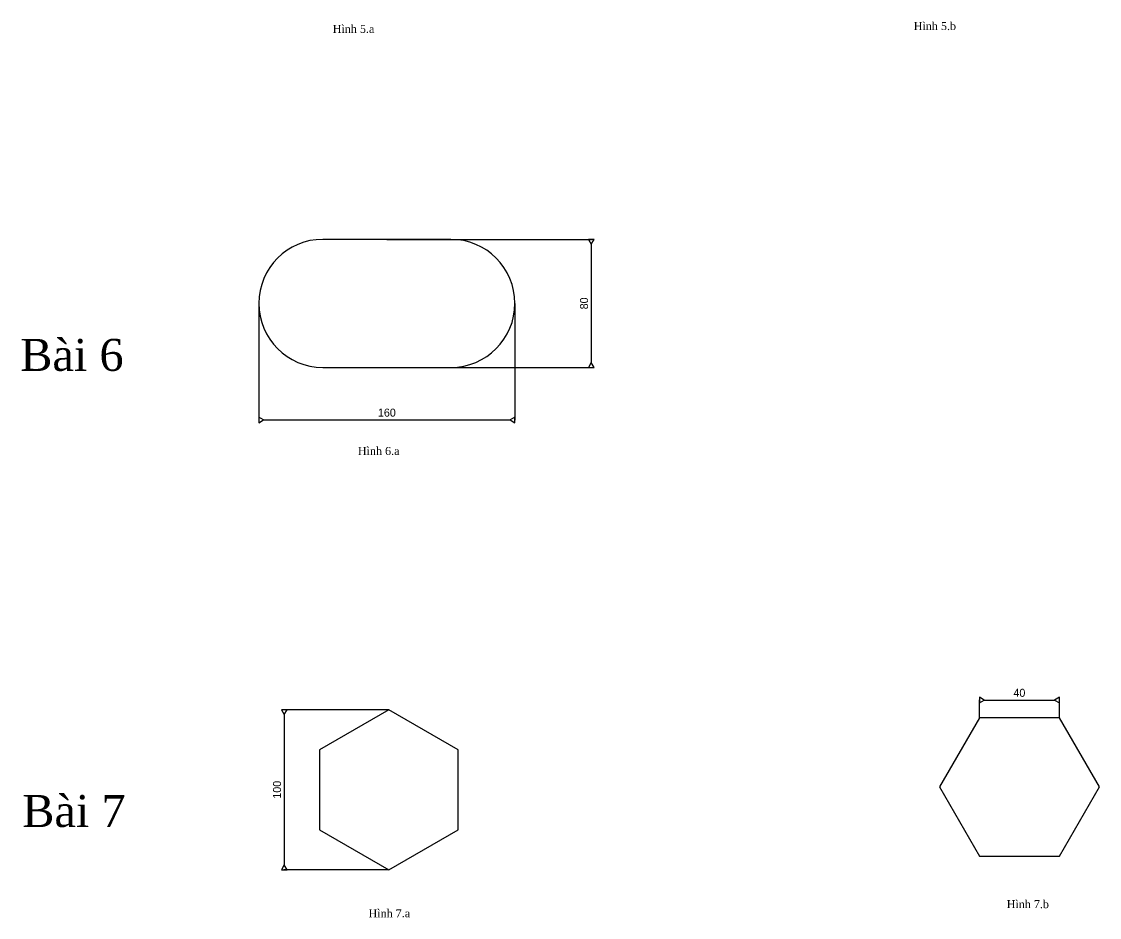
# Model space of a CAD drawing. Header units: inches. Extents: x 90 to 18020, y 90 to 97676.
# Drawn here: x 6146 to 6819, y 95650 to 96210 of the extents above; entities that cross this region are included whole.
import ezdxf

# ---------------------------------------------------------------- set-up
doc = ezdxf.new("R2010")
doc.units = ezdxf.units.IN
doc.header["$MEASUREMENT"] = 0
doc.layers.add('Line1', color=7, linetype='Continuous', lineweight=30)
doc.styles.add('Text1', font='times.ttf')
doc.dimstyles.new('Style1', dxfattribs={"dimtxt": 5, "dimasz": 3, "dimexe": 0.18, "dimexo": 0.0625, "dimgap": 2, "dimtad": 1, "dimtoh": 1, "dimdec": 0, "dimzin": 0, "dimdsep": 46, "dimtxsty": 'Standard', "dimblk": 'DATUMBLANK', "dimcen": 1, "dimadec": 0, "dimazin": 0, "dimtfac": 1, "dimtdec": 0, "dimtofl": 0, "dimtmove": 0, "dimatfit": 1, "dimfxl": 1, "dimtolj": 1, "dimtzin": 0, "dimarcsym": 2})

# ---------------------------------------------------------------- blocks, each defined once
blk = doc.blocks.new('_DatumBlank')
at = {"color": 0, "linetype": 'ByBlock', "lineweight": -2}
for p, q in [((0, 0.58), (-1, 0)), ((-1, 0), (0, -0.58)), ((0, -0.58), (0, 0.58))]:
    blk.add_line(p, q, dxfattribs=at)
blk = doc.blocks.new('*D66')
at = {"color": 0, "lineweight": -2, "transparency": 16777216}
for p, q in [((6294, 96033.77), (6294, 95960.85)), ((6454, 96033.77), (6454, 95960.85)), ((6297, 95961.03), (6451, 95961.03))]:
    blk.add_line(p, q, dxfattribs=at)
at = {"layer": 'Defpoints', "color": 0, "transparency": 16777216}
for p in [(6294, 96033.83), (6454, 96033.83), (6454, 95961.03)]:
    blk.add_point(p, dxfattribs=at)
at = {"color": 0, "lineweight": -2, "transparency": 16777216, "xscale": 3, "yscale": 3, "zscale": 3, "rotation": 180}
blk.add_blockref('_DatumBlank', (6294, 95961.03), dxfattribs=at)
at = {"color": 0, "lineweight": -2, "transparency": 16777216, "xscale": 3, "yscale": 3, "zscale": 3}
blk.add_blockref('_DatumBlank', (6454, 95961.03), dxfattribs=at)
at = {"color": 0, "transparency": 16777216, "insert": (6374, 95965.53), "char_height": 5, "attachment_point": 5}
blk.add_mtext('\\A1;160', dxfattribs=at)
blk = doc.blocks.new('*D67')
at = {"color": 0, "lineweight": -2, "transparency": 16777216}
for p, q in [((6374.06, 96073.83), (6501.91, 96073.83)), ((6501.73, 96070.83), (6501.73, 95996.83)), ((6375.82, 95993.83), (6501.91, 95993.83))]:
    blk.add_line(p, q, dxfattribs=at)
at = {"layer": 'Defpoints', "color": 0, "transparency": 16777216}
for p in [(6374, 96073.83), (6375.75, 95993.83), (6501.73, 95993.83)]:
    blk.add_point(p, dxfattribs=at)
at = {"color": 0, "lineweight": -2, "transparency": 16777216, "xscale": 3, "yscale": 3, "zscale": 3}
for p, rotation in [((6501.73, 96073.83), 90), ((6501.73, 95993.83), 270)]:
    blk.add_blockref('_DatumBlank', p, dxfattribs=dict(at, rotation=rotation))
at = {"color": 0, "transparency": 16777216, "insert": (6497.23, 96033.83), "char_height": 5, "attachment_point": 5, "rotation": 90}
blk.add_mtext('\\A1;80', dxfattribs=at)
blk = doc.blocks.new('*D68')
at = {"color": 0, "lineweight": -2, "transparency": 16777216}
for p, q in [((6375.1, 95779.95), (6309.74, 95779.95)), ((6309.92, 95776.95), (6309.92, 95682.95)), ((6375.1, 95679.95), (6309.74, 95679.95))]:
    blk.add_line(p, q, dxfattribs=at)
at = {"layer": 'Defpoints', "color": 0, "transparency": 16777216}
for p in [(6375.17, 95779.95), (6309.92, 95679.95), (6375.17, 95679.95)]:
    blk.add_point(p, dxfattribs=at)
at = {"color": 0, "lineweight": -2, "transparency": 16777216, "xscale": 3, "yscale": 3, "zscale": 3}
for p, rotation in [((6309.92, 95779.95), 90), ((6309.92, 95679.95), 270)]:
    blk.add_blockref('_DatumBlank', p, dxfattribs=dict(at, rotation=rotation))
at = {"color": 0, "transparency": 16777216, "insert": (6305.42, 95729.95), "char_height": 5, "attachment_point": 5, "rotation": 90}
blk.add_mtext('\\A1;100', dxfattribs=at)
blk = doc.blocks.new('*D72')
at = {"color": 0, "lineweight": -2, "transparency": 16777216}
for p, q in [((6744.15, 95775.02), (6744.15, 95786.17)), ((6747.15, 95785.99), (6791.15, 95785.99)), ((6794.15, 95775.02), (6794.15, 95786.17))]:
    blk.add_line(p, q, dxfattribs=at)
at = {"layer": 'Defpoints', "color": 0, "transparency": 16777216}
for p in [(6794.15, 95785.99), (6744.15, 95774.96), (6794.15, 95774.96)]:
    blk.add_point(p, dxfattribs=at)
at = {"color": 0, "lineweight": -2, "transparency": 16777216, "xscale": 3, "yscale": 3, "zscale": 3, "rotation": 180}
blk.add_blockref('_DatumBlank', (6744.15, 95785.99), dxfattribs=at)
at = {"color": 0, "lineweight": -2, "transparency": 16777216, "xscale": 3, "yscale": 3, "zscale": 3}
blk.add_blockref('_DatumBlank', (6794.15, 95785.99), dxfattribs=at)
at = {"color": 0, "transparency": 16777216, "insert": (6769.15, 95790.49), "char_height": 5, "attachment_point": 5}
blk.add_mtext('\\A1;40', dxfattribs=at)

msp = doc.modelspace()

# ---------------------------------------------------------------- linework, layer by layer
at = {"layer": 'Line1'}
for points in [[(6414, 96073.83), (6334, 96073.83)], [(6334, 95993.83), (6414, 95993.83)]]:
    msp.add_lwpolyline(points, dxfattribs=at)
for points in [[(6418.47, 95754.95), (6375.17, 95779.95), (6331.86, 95754.95), (6331.86, 95704.95), (6375.17, 95679.95), (6418.47, 95704.95)], [(6744.15, 95774.96), (6719.15, 95731.66), (6744.15, 95688.36), (6794.15, 95688.36), (6819.15, 95731.66), (6794.15, 95774.96)]]:
    msp.add_lwpolyline(points, close=True, dxfattribs=at)
for centre, start, end in [((6334, 96033.83), 90, 270), ((6414, 96033.83), 270, 90)]:
    msp.add_arc(centre, 40, start, end, dxfattribs=at)

# ---------------------------------------------------------------- texts
at = {"color": 2, "style": 'Text1'}
for s, height, p in [('Hình 5.b', 5, (6703.15, 96204.61)), ('Hình 5.a', 5, (6340.18, 96202.84)), ('Bài 6', 20, (6144.93, 95991.65)), ('Bài 7', 20, (6146.19, 95706.67)), ('Hình 7.b', 5, (6761.21, 95655.94)), ('Hình 7.a', 5, (6362.53, 95650.25))]:
    msp.add_text(s, height=height, dxfattribs=at).set_placement(p)
at = {"insert": (6355.87, 95944.12), "char_height": 5, "width": 26.549, "attachment_point": 1, "style": 'Text1'}
msp.add_mtext('Hình 6.a', dxfattribs=at)

# ---------------------------------------------------------------- dimensions: what is measured, and where the dimension line sits
for base, p1, p2, picture, middle in [((6501.73, 95993.83), (6374, 96073.83), (6375.75, 95993.83), '*D67', (6497.23, 96033.83)), ((6309.92, 95679.95), (6375.17, 95779.95), (6375.17, 95679.95), '*D68', (6305.42, 95729.95))]:
    dim = msp.add_linear_dim(base=base, p1=p1, p2=p2, angle=90, dimstyle='Style1')
    dim.commit()
    dim.dimension.update_dxf_attribs({"geometry": picture, "text_midpoint": middle})
dim = msp.add_linear_dim(base=(6454, 95961.03), p1=(6294, 96033.83), p2=(6454, 96033.83), dimstyle='Style1')
dim.commit()
dim.dimension.update_dxf_attribs({"geometry": '*D66', "text_midpoint": (6374, 95965.53)})
dim = msp.add_linear_dim(base=(6794.15, 95785.99), p1=(6744.15, 95774.96), p2=(6794.15, 95774.96), text='40', dimstyle='Style1')
dim.commit()
dim.dimension.update_dxf_attribs({"geometry": '*D72', "text_midpoint": (6769.15, 95790.49)})

doc.saveas('drawing.dxf')
